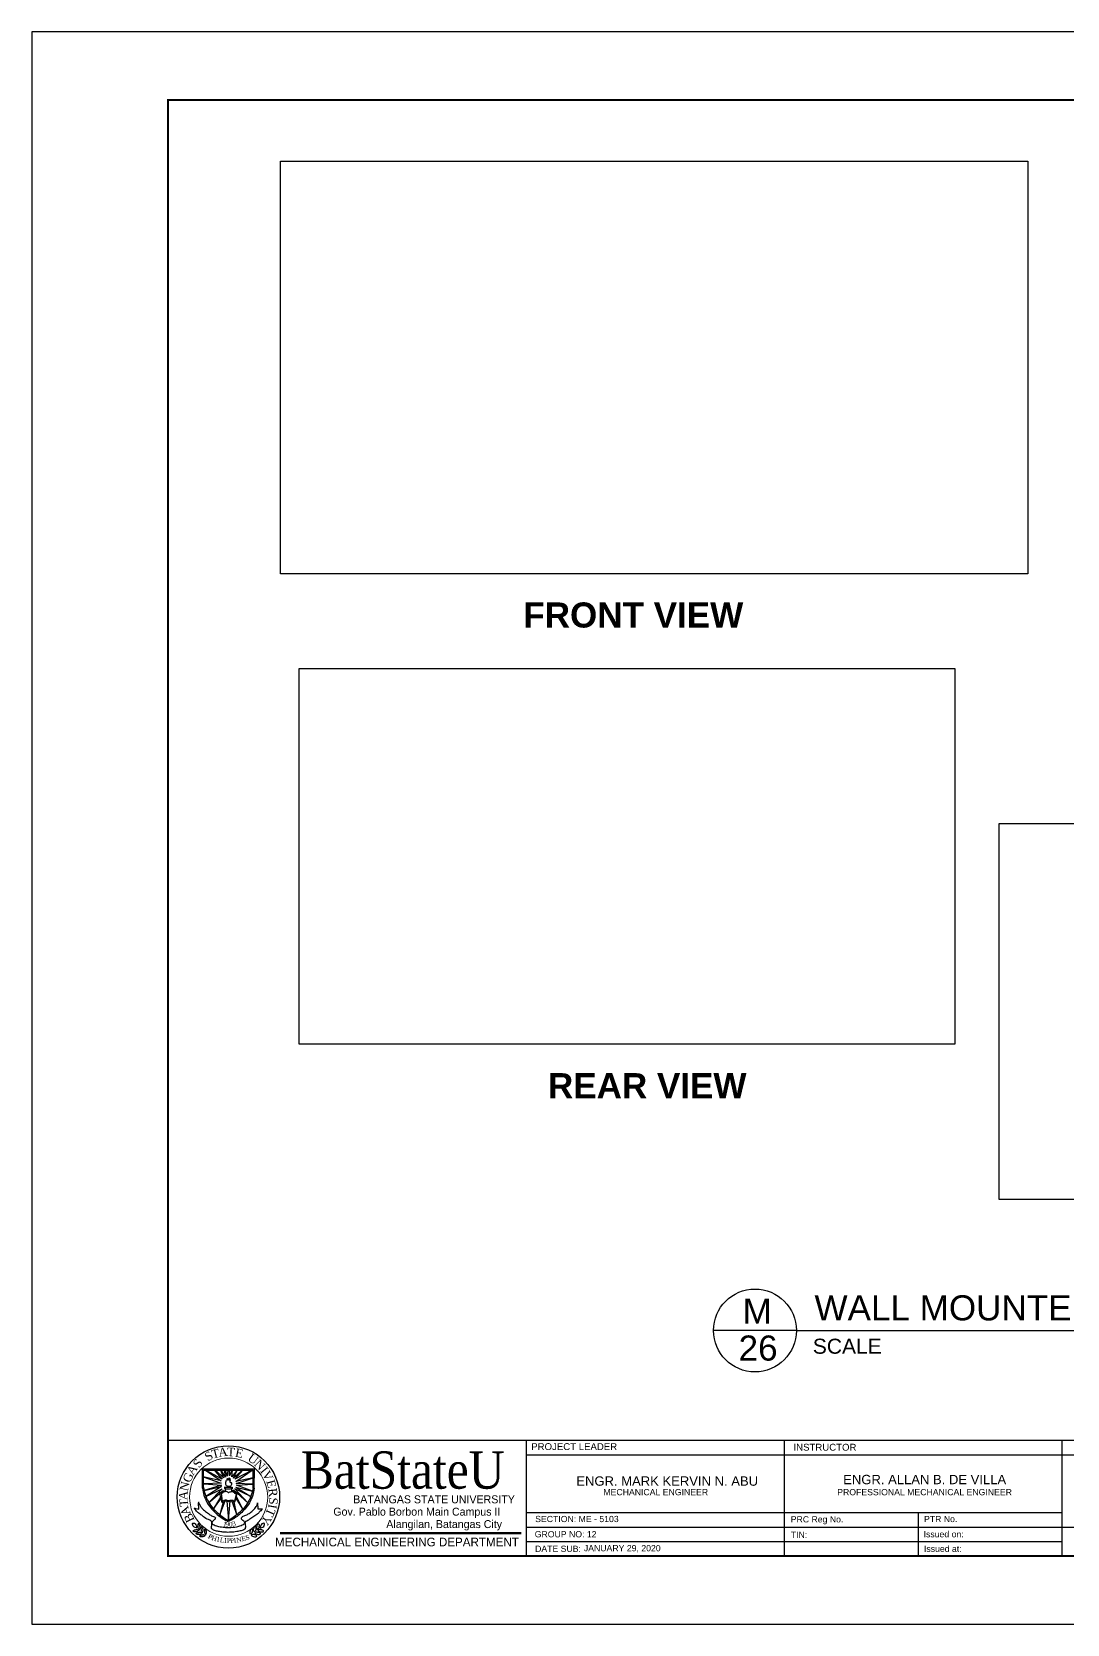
# Model space of a CAD drawing. Header units: inches. Extents: x 57.1 to 75, y 29.6 to 42.3.
# Drawn here: x 57.06 to 65.32, y 29.58 to 42.27 of the extents above; entities that cross this region are included whole.
import ezdxf
from ezdxf.enums import TextEntityAlignment as Align

# ---------------------------------------------------------------- set-up
doc = ezdxf.new("R2010")
doc.units = ezdxf.units.IN
doc.header["$MEASUREMENT"] = 0
doc.layers.add('.1', color=1, linetype='Continuous')
doc.layers.add('template', color=7, linetype='Continuous')
doc.styles.add('arial', font='arial.ttf')
doc.styles.add('CGOTHIC', font='GOTHIC.TTF')
doc.styles.add('GARAMOND', font='GARA.TTF')
picture_1 = doc.add_image_def('image1.png', size_in_pixel=(846, 467))
picture_2 = doc.add_image_def('image2.png', size_in_pixel=(421, 394))
picture_3 = doc.add_image_def('image3.png', size_in_pixel=(700, 401))

msp = doc.modelspace()

# ---------------------------------------------------------------- linework, layer by layer
at = {"layer": '.1', "color": 0}
msp.add_line((74.95767, 42.26777), (57.06194, 42.26777), dxfattribs=at)
for q in [(62.49672, 31.9187), (68.3692, 31.9187)]:
    msp.add_line((63.15726, 31.9187), q)
msp.add_circle((62.82699, 31.9187), 0.33027)
at = {"layer": 'template'}
for p, q in [((57.06194, 42.26777), (57.06194, 29.57808)), ((58.14653, 31.04338), (74.41537, 31.04338)), ((61.00303, 31.04357), (61.00303, 30.12037)), ((61.00303, 31.04338), (61.00303, 30.12037)), ((63.05971, 31.04357), (63.05971, 30.12037)), ((63.05971, 31.04338), (63.05971, 30.12037)), ((65.27524, 30.12037), (65.27524, 31.04338)), ((61.00303, 30.928), (71.20063, 30.928)), ((58.42166, 30.81694), (58.83836, 30.81616)), ((58.42166, 30.66072), (58.42166, 30.81694)), ((58.57033, 30.72034), (58.42654, 30.75162)), ((58.42654, 30.75162), (58.57033, 30.70176)), ((58.43049, 30.80557), (58.82665, 30.80557)), ((58.43049, 30.66695), (58.43049, 30.80557)), ((58.58011, 30.73402), (58.44708, 30.80557)), ((58.44708, 30.80557), (58.57033, 30.72034)), ((58.52631, 30.80557), (58.52044, 30.79952)), ((58.52044, 30.79952), (58.58011, 30.73402)), ((58.59087, 30.7438), (58.52631, 30.80557)), ((58.57131, 30.80557), (58.56642, 30.80557)), ((58.56642, 30.80557), (58.59087, 30.7438)), ((58.60554, 30.75064), (58.57131, 30.80557)), ((58.60554, 30.80557), (58.59519, 30.80234)), ((58.59519, 30.80234), (58.60554, 30.75064)), ((58.62022, 30.75846), (58.60554, 30.80557)), ((58.62413, 30.80557), (58.62022, 30.75846)), ((58.63782, 30.80557), (58.62413, 30.80557)), ((58.65543, 30.80557), (58.63782, 30.75944)), ((58.63782, 30.75944), (58.63782, 30.80557)), ((58.69847, 30.80557), (58.65543, 30.7526)), ((58.65543, 30.7526), (58.66228, 30.80557)), ((58.66228, 30.80557), (58.65543, 30.80557)), ((58.74347, 30.80557), (58.6701, 30.74282)), ((58.6701, 30.74282), (58.69847, 30.80557)), ((58.81781, 30.80557), (58.68086, 30.73305)), ((58.68086, 30.73305), (58.74347, 30.80557)), ((58.68771, 30.71447), (58.81781, 30.80557)), ((58.82665, 30.74478), (58.68771, 30.71447)), ((58.69162, 30.69981), (58.82665, 30.74478)), ((58.82665, 30.66577), (58.82665, 30.80557)), ((58.83549, 30.66072), (58.83836, 30.81616)), ((58.57424, 30.68612), (58.43524, 30.64385)), ((58.43524, 30.64385), (58.57522, 30.67439)), ((58.57033, 30.70176), (58.43534, 30.6959)), ((58.43534, 30.6959), (58.57424, 30.68612)), ((58.57522, 30.67439), (58.44866, 30.59665)), ((58.44866, 30.59665), (58.58011, 30.65679)), ((58.58011, 30.65679), (58.47265, 30.54699)), ((58.47265, 30.54699), (58.58989, 30.64506)), ((58.56544, 30.59032), (58.50928, 30.49739)), ((58.55929, 30.61947), (58.57324, 30.5554)), ((58.5701, 30.6181), (58.58056, 30.55854)), ((58.60366, 30.65816), (58.60366, 30.63998)), ((58.65401, 30.65599), (58.65401, 30.63781)), ((58.78316, 30.54478), (58.66913, 30.648)), ((58.69192, 30.61288), (58.67728, 30.55749)), ((58.80811, 30.59565), (58.68086, 30.65679)), ((58.68086, 30.65679), (58.78316, 30.54478)), ((58.68303, 30.55436), (58.70011, 30.61995)), ((58.68771, 30.66852), (58.80811, 30.59565)), ((58.68771, 30.66852), (58.82062, 30.63813)), ((58.82665, 30.69394), (58.69162, 30.69981)), ((58.69358, 30.68612), (58.82665, 30.69394)), ((58.82062, 30.63813), (58.69358, 30.68612)), ((58.74342, 30.49253), (58.69456, 30.59423)), ((58.35908, 30.50235), (58.39223, 30.49547)), ((58.39223, 30.49547), (58.39032, 30.54516)), ((58.50928, 30.49739), (58.5674, 30.57565)), ((58.56005, 30.4499), (58.60457, 30.56099)), ((58.58794, 30.55121), (58.56005, 30.4499)), ((58.6163, 30.55806), (58.62857, 30.40703)), ((58.62857, 30.40703), (58.64369, 30.55903)), ((58.65641, 30.55806), (58.69585, 30.44891)), ((58.69585, 30.44891), (58.67402, 30.55219)), ((58.68869, 30.58152), (58.74342, 30.49253)), ((58.86235, 30.54559), (58.86439, 30.49681)), ((58.86439, 30.49681), (58.89693, 30.49787)), ((61.00303, 30.46831), (65.27524, 30.46831)), ((64.12757, 30.46831), (64.12757, 30.12037)), ((61.00303, 30.35233), (67.39806, 30.35233)), ((61.00303, 30.23635), (62.86586, 30.23635)), ((61.00303, 30.23635), (65.27524, 30.23635)), ((63.05971, 30.23635), (64.92254, 30.23635)), ((57.06194, 29.57808), (74.95767, 29.57808))]:
    msp.add_line(p, q, dxfattribs=at)
at = {"layer": 'template', "linetype": 'Continuous', "ltscale": 0.5}
msp.add_line((63.05971, 31.04338), (63.05971, 30.12037), dxfattribs=at)
at = {"layer": 'template', "linetype": 'Continuous', "lineweight": 50}
msp.add_line((59.04141, 30.30214), (60.9631, 30.30214), dxfattribs=at)
at = {"layer": 'template', "linetype": 'Continuous', "const_width": 0.01538}
msp.add_lwpolyline([(58.14653, 30.12037), (74.41537, 30.12037), (74.41537, 41.72548), (58.14653, 41.72548)], close=True, dxfattribs=at)
at = {"layer": 'template'}
msp.add_circle((58.62931, 30.59167), 0.4079, dxfattribs=at)
at = {"layer": 'template', "lineweight": 20}
for centre, radius in [((58.62931, 30.59167), 0.4079), ((58.63077, 30.59049), 0.31151)]:
    msp.add_circle(centre, radius, dxfattribs=at)
at = {"layer": 'template', "start_tangent": (-1, 0)}
msp.add_spline([(58.62736, 30.67428), (58.61502, 30.68099), (58.60852, 30.69116), (58.60852, 30.70242), (58.60852, 30.71108), (58.61112, 30.71562), (58.61372, 30.72428), (58.61762, 30.72342), (58.61892, 30.73207), (58.62152, 30.73857), (58.62498, 30.73381), (58.6317, 30.72775), (58.63689, 30.72775), (58.63646, 30.73467), (58.63408, 30.74095), (58.63451, 30.74311), (58.64079, 30.7377), (58.64079, 30.73272), (58.64188, 30.72796), (58.64188, 30.72277), (58.63993, 30.71476), (58.64469, 30.7074), (58.65054, 30.70761), (58.65422, 30.69809), (58.65314, 30.6903), (58.64751, 30.67969), (58.64209, 30.67514), (58.63538, 30.67384), (58.62715, 30.67384), (58.62758, 30.67384)], degree=3, dxfattribs=at)
at = {"layer": 'template'}
for points in [[(58.42166, 30.66072), (58.43434, 30.60659), (58.46075, 30.54598), (58.49694, 30.49514), (58.56933, 30.42964), (58.61824, 30.40129), (58.62802, 30.39836)], [(58.43049, 30.66695), (58.44318, 30.61282), (58.46959, 30.55221), (58.50578, 30.50137), (58.57816, 30.43587), (58.62707, 30.40752), (58.63685, 30.40459)], [(58.55929, 30.61947), (58.55913, 30.62643), (58.5694, 30.62792), (58.58057, 30.63218), (58.59416, 30.63897), (58.60366, 30.63998), (58.60366, 30.6442)], [(58.82665, 30.66695), (58.81397, 30.61282), (58.78756, 30.55221), (58.75136, 30.50137), (58.67898, 30.43587), (58.63007, 30.40752), (58.62029, 30.40459)], [(58.83549, 30.66072), (58.8228, 30.60659), (58.79639, 30.54598), (58.7602, 30.49514), (58.68781, 30.42964), (58.6389, 30.40129), (58.62912, 30.39836)], [(58.6999, 30.61914), (58.69768, 30.62696), (58.6867, 30.62434), (58.68043, 30.62748), (58.67572, 30.63323), (58.66893, 30.63741), (58.66318, 30.64159), (58.65401, 30.64159)], [(58.57324, 30.5554), (58.58213, 30.54901), (58.59154, 30.55121), (58.59781, 30.5579), (58.60457, 30.56099), (58.61402, 30.56099), (58.62134, 30.55946), (58.62866, 30.55581), (58.64068, 30.55842), (58.648, 30.56051), (58.65641, 30.55806), (58.67402, 30.55219), (58.68303, 30.55436)], [(58.58056, 30.55854), (58.59049, 30.55854), (58.59206, 30.56272), (58.59886, 30.56637), (58.61036, 30.56899), (58.62134, 30.56376), (58.62814, 30.56272), (58.63702, 30.56324), (58.64382, 30.56637), (58.65375, 30.56742), (58.66003, 30.5669), (58.66578, 30.56272), (58.66892, 30.5601), (58.67728, 30.55749)], [(58.3738, 30.34572), (58.35417, 30.35274), (58.34508, 30.3668), (58.34391, 30.38056), (58.34567, 30.38291), (58.35768, 30.38174), (58.3697, 30.3709), (58.37439, 30.36036), (58.37585, 30.3504), (58.37585, 30.34542), (58.37468, 30.34542), (58.37204, 30.34806), (58.37175, 30.34806)], [(58.39287, 30.32568), (58.38176, 30.31726), (58.36593, 30.31392), (58.35613, 30.31429), (58.34826, 30.3191), (58.34798, 30.32225), (58.35562, 30.32708), (58.36318, 30.32994), (58.37246, 30.33136), (58.37604, 30.3324), (58.38304, 30.33057), (58.39227, 30.32551), (58.39262, 30.32431)], [(58.39778, 30.33224), (58.40275, 30.34526), (58.40151, 30.36139), (58.3984, 30.3707), (58.39157, 30.3769), (58.38847, 30.37628), (58.38598, 30.3676), (58.38536, 30.35953), (58.38661, 30.35023), (58.38661, 30.3465), (58.39033, 30.3403), (58.39778, 30.33286), (58.39902, 30.33286)], [(58.42269, 30.31086), (58.42766, 30.32389), (58.42642, 30.34001), (58.42331, 30.34932), (58.41648, 30.35552), (58.41338, 30.3549), (58.4109, 30.34622), (58.41027, 30.33815), (58.41152, 30.32885), (58.41152, 30.32513), (58.41524, 30.31892), (58.42269, 30.31148), (58.42393, 30.31148)], [(58.44995, 30.29153), (58.45491, 30.30456), (58.45367, 30.32069), (58.45057, 30.32999), (58.44374, 30.3362), (58.44063, 30.33558), (58.43815, 30.32689), (58.43753, 30.31883), (58.43877, 30.30952), (58.43877, 30.3058), (58.4425, 30.2996), (58.44995, 30.29215), (58.45119, 30.29215)], [(58.80647, 30.29452), (58.80205, 30.30775), (58.80397, 30.32381), (58.80746, 30.33298), (58.81454, 30.33889), (58.81762, 30.33814), (58.81974, 30.32936), (58.82002, 30.32128), (58.81839, 30.31203), (58.81823, 30.30831), (58.81425, 30.30227), (58.8065, 30.29514), (58.80526, 30.2952)], [(58.83451, 30.31269), (58.83009, 30.32592), (58.83201, 30.34198), (58.8355, 30.35115), (58.84258, 30.35706), (58.84566, 30.35631), (58.84778, 30.34753), (58.84806, 30.33945), (58.84643, 30.3302), (58.84627, 30.32648), (58.84229, 30.32044), (58.83454, 30.31331), (58.8333, 30.31337)], [(58.86029, 30.33301), (58.85588, 30.34623), (58.85779, 30.3623), (58.86128, 30.37147), (58.86836, 30.37738), (58.87144, 30.37663), (58.87356, 30.36785), (58.87384, 30.35976), (58.87221, 30.35052), (58.87206, 30.3468), (58.86807, 30.34076), (58.86032, 30.33363), (58.85908, 30.33368)], [(58.86493, 30.32626), (58.87568, 30.31738), (58.89135, 30.31338), (58.90116, 30.31334), (58.90923, 30.31782), (58.90963, 30.32096), (58.9022, 30.32609), (58.89476, 30.32927), (58.88555, 30.33107), (58.88203, 30.33227), (58.87496, 30.33073), (58.86552, 30.32606), (58.86512, 30.32488)], [(58.88481, 30.34548), (58.90473, 30.35168), (58.91439, 30.36534), (58.91614, 30.37905), (58.91448, 30.38146), (58.90242, 30.38079), (58.88997, 30.37047), (58.88484, 30.36013), (58.88296, 30.35025), (58.88275, 30.34527), (58.88392, 30.34522), (58.88667, 30.34775), (58.88696, 30.34773)], [(58.41778, 30.3043), (58.40667, 30.29588), (58.39084, 30.29254), (58.38104, 30.29291), (58.37317, 30.29772), (58.37289, 30.30088), (58.38053, 30.3057), (58.3881, 30.30856), (58.39738, 30.30998), (58.40095, 30.31102), (58.40795, 30.30919), (58.41718, 30.30413), (58.41753, 30.30294)], [(58.44503, 30.28498), (58.43392, 30.27655), (58.4181, 30.27322), (58.40829, 30.27358), (58.40042, 30.2784), (58.40015, 30.28155), (58.40778, 30.28637), (58.41535, 30.28923), (58.42463, 30.29065), (58.4282, 30.2917), (58.4352, 30.28986), (58.44444, 30.2848), (58.44479, 30.28361)], [(58.81111, 30.28777), (58.82185, 30.27889), (58.83753, 30.27489), (58.84734, 30.27485), (58.8554, 30.27933), (58.85581, 30.28247), (58.84838, 30.28761), (58.84094, 30.29078), (58.83173, 30.29259), (58.8282, 30.29378), (58.82113, 30.29224), (58.81169, 30.28757), (58.81129, 30.28639)], [(58.83915, 30.30594), (58.84989, 30.29706), (58.86557, 30.29306), (58.87538, 30.29302), (58.88344, 30.2975), (58.88385, 30.30064), (58.87642, 30.30578), (58.86898, 30.30895), (58.85977, 30.31076), (58.85624, 30.31195), (58.84917, 30.31041), (58.83973, 30.30574), (58.83933, 30.30457)]]:
    msp.add_spline(points, degree=3, dxfattribs=at)
for points, end_tangent in [([(58.5701, 30.6181), (58.5837, 30.62542), (58.59311, 30.63378), (58.60252, 30.63639), (58.61193, 30.63744), (58.62134, 30.63378), (58.625, 30.62908), (58.62866, 30.62646), (58.63389, 30.63117), (58.64591, 30.63378), (58.65741, 30.63587), (58.66996, 30.63012), (58.67833, 30.62176), (58.68878, 30.6181), (58.69192, 30.61967), (58.69192, 30.61288)], (0, -1)), ([(58.60116, 30.67072), (58.61697, 30.66985), (58.63343, 30.6692), (58.64448, 30.66942), (58.65423, 30.6705), (58.65964, 30.67007), (58.65986, 30.66487), (58.65986, 30.66054), (58.65791, 30.65665), (58.65336, 30.656), (58.64426, 30.65513), (58.62845, 30.65513), (58.60961, 30.6547), (58.60484, 30.65751), (58.59943, 30.66098), (58.60095, 30.67093), (58.60095, 30.67202)], (-1, 0))]:
    msp.add_spline(points, degree=3, dxfattribs=dict(at, end_tangent=end_tangent))
for points, knots in [([(58.89693, 30.49787), (58.89765, 30.4979), (58.90203, 30.49707), (58.87721, 30.47381), (58.86204, 30.45382), (58.83096, 30.4366), (58.80231, 30.41731), (58.78134, 30.40043), (58.75871, 30.39303), (58.76333, 30.36951), (58.76894, 30.35076), (58.75567, 30.32785), (58.72834, 30.32268), (58.6927, 30.31344), (58.64887, 30.31009), (58.60601, 30.30904), (58.56796, 30.31486), (58.5344, 30.31844), (58.51017, 30.32714), (58.49702, 30.33705), (58.49229, 30.34592), (58.49616, 30.36191), (58.49953, 30.37772), (58.49408, 30.40499), (58.4553, 30.41299), (58.42573, 30.43805), (58.39819, 30.45935), (58.37467, 30.47541), (58.36669, 30.49116), (58.35378, 30.50333), (58.35881, 30.50266), (58.36409, 30.50131)], [1.52509566, 1.52509566, 1.52509566, 1.52509566, 1.53207344, 1.58461165, 1.6335577, 1.69806939, 1.76871142, 1.82363102, 1.85615423, 1.87443349, 1.94275521, 1.95956409, 2.0138373, 2.08171566, 2.16866491, 2.25326121, 2.31812611, 2.38039581, 2.43947884, 2.45720036, 2.4700917, 2.49227239, 2.54351783, 2.56029693, 2.63925905, 2.72163109, 2.78010421, 2.83264791, 2.87108644, 2.88537242, 2.91114476, 2.91114476, 2.91114476, 2.91114476]), ([(58.39326, 30.55036), (58.38417, 30.55036), (58.40628, 30.52096), (58.41668, 30.50056), (58.44478, 30.4756), (58.47632, 30.45718), (58.49683, 30.43636), (58.52985, 30.43105), (58.52202, 30.41436), (58.51345, 30.40537), (58.50201, 30.39842), (58.49314, 30.38069), (58.52102, 30.36491), (58.55285, 30.35575), (58.59223, 30.34891), (58.62456, 30.34933), (58.66256, 30.34868), (58.70489, 30.35376), (58.74001, 30.36804), (58.75922, 30.37941), (58.75926, 30.3917), (58.74893, 30.39921), (58.74233, 30.40837), (58.7304, 30.41461), (58.73404, 30.42692), (58.74497, 30.43997), (58.7698, 30.44393), (58.79565, 30.46234), (58.82021, 30.47917), (58.83863, 30.4978), (58.84999, 30.51472), (58.85999, 30.52731), (58.86237, 30.5434), (58.86235, 30.54559)], [0, 0, 0, 0, 0.05015677, 0.09732989, 0.16941511, 0.23846923, 0.29738227, 0.34519032, 0.36160902, 0.38475292, 0.41540171, 0.43521016, 0.48008218, 0.54908588, 0.63759308, 0.69239675, 0.72818115, 0.84754613, 0.9203779, 0.94487982, 0.95929114, 0.97972207, 1.01030939, 1.0239692, 1.04625377, 1.06606424, 1.11908078, 1.17380836, 1.241086, 1.28254417, 1.31829324, 1.35059418, 1.37988475, 1.37988475, 1.37988475, 1.37988475]), ([(58.39035, 30.54925), (58.39118, 30.55022), (58.39269, 30.55088), (58.39496, 30.55084), (58.39532, 30.55084)], [3.0484676524, 3.0484676524, 3.0484676524, 3.0484676524, 3.0588690437, 3.0607909809, 3.0607909809, 3.0607909809, 3.0607909809]), ([(58.62371, 30.46694), (58.62588, 30.46659), (58.6297, 30.46598), (58.63245, 30.46625), (58.63453, 30.46688)], [0, 0, 0, 0, 0.0114553424, 0.0200747395, 0.0200747395, 0.0200747395, 0.0200747395]), ([(58.62371, 30.46321), (58.62588, 30.46287), (58.6297, 30.46226), (58.63245, 30.46253), (58.63453, 30.46316)], [0, 0, 0, 0, 0.0114553424, 0.0200747395, 0.0200747395, 0.0200747395, 0.0200747395]), ([(58.62472, 30.45442), (58.62655, 30.45471), (58.6296, 30.45514), (58.63194, 30.45499), (58.63331, 30.45465)], [0.0017854758, 0.0017854758, 0.0017854758, 0.0017854758, 0.0114553424, 0.0182365583, 0.0182365583, 0.0182365583, 0.0182365583]), ([(58.62502, 30.45075), (58.62675, 30.45101), (58.62956, 30.4514), (58.63176, 30.45127), (58.63295, 30.45101)], [0.0023117887, 0.0023117887, 0.0023117887, 0.0023117887, 0.0114553424, 0.0176246016, 0.0176246016, 0.0176246016, 0.0176246016])]:
    msp.add_open_spline(points, degree=3, knots=knots, dxfattribs=at)

# ---------------------------------------------------------------- texts
at = {"attachment_point": 1, "style": 'arial'}
for s, width, insert, char_height in [('{\\fArial|b1|i0|c0|p34;FRONT VIEW}', 2.5565789, (60.97998, 37.72053), 0.2), ('{\\fArial|b1|i0|c0|p34;REAR VIEW}', 2.5565789, (61.17644, 33.96931), 0.2), ('M', 0.2, (62.72861, 32.17233), 0.2), ('WALL MOUNTED FAN COIL DETAILS', 5.5498971, (63.30184, 32.1989), 0.2), ('26', 0.2, (62.69644, 31.87843), 0.2), ('SCALE                                                                                       NTS', 5.0445619, (63.28821, 31.85305), 0.12)]:
    msp.add_mtext_dynamic_manual_height_columns(s, width=width, gutter_width=1, heights=[0], dxfattribs=dict(at, insert=insert, char_height=char_height))
at = {"layer": 'template', "style": 'arial'}
for s, height, p in [('PROJECT LEADER', 0.0548152, (61.04333, 30.9655)), ('INSTRUCTOR', 0.054804, (63.13412, 30.96062)), ('ENGR. MARK KERVIN N. ABU', 0.0743713, (61.40283, 30.68125)), ('ENGR. ALLAN B. DE VILLA', 0.0743713, (63.53054, 30.69343)), ('MECHANICAL ENGINEER', 0.0495808, (61.61853, 30.60539)), ('PROFESSIONAL MECHANICAL ENGINEER', 0.0495808, (63.48269, 30.60539)), ('SECTION: ME - 5103', 0.0495808, (61.07475, 30.39132)), ('PRC Reg No.', 0.0495808, (63.11228, 30.38893)), ('PTR No.', 0.049581, (64.17481, 30.39132)), ('GROUP NO: 12', 0.0495808, (61.07142, 30.26999)), ('DATE SUB:', 0.049581, (61.07417, 30.15402)), ('JANUARY 29, 2020', 0.0495808, (61.46293, 30.15878)), ('TIN:', 0.049581, (63.11228, 30.26591)), ('Issued on:', 0.049581, (64.17148, 30.26999)), ('Issued at:', 0.049581, (64.17426, 30.15402))]:
    msp.add_text(s, height=height, dxfattribs=at).set_placement(p)
at = {"layer": 'template', "width": 1}
for s, height, style, p in [('BatStateU', 0.297489, 'GARAMOND', (60.01841, 30.65769)), ('BATANGAS STATE UNIVERSITY', 0.0633222, 'CGOTHIC', (60.26827, 30.54114)), ('Gov. Pablo Borbon Main Campus II', 0.0633222, 'CGOTHIC', (60.13143, 30.44287)), ('Alangilan, Batangas City', 0.0633222, 'CGOTHIC', (60.3492, 30.34389))]:
    msp.add_text(s, height=height, dxfattribs=dict(at, style=style)).set_placement(p, align=Align.CENTER)
at = {"layer": 'template', "attachment_point": 1}
for s, insert, char_height, width, rotation in [('{\\fTimes New Roman|b0|i0|c0|p18;T}', (58.48699, 30.96236), 0.0679829, 5.3490982, 14.44799), ('{\\fTimes New Roman|b0|i0|c0|p18;A}', (58.54524, 30.97984), 0.0679829, 5.3490982, 5.718517), ('{\\fTimes New Roman|b0|i0|c0|p18;T}', (58.62026, 30.9861), 0.0679829, 0.057557, 356.815034), ('{\\fTimes New Roman|b0|i0|c0|p18;E}', (58.69175, 30.98091), 0.0679829, 5.3490982, 348.690449), ('{\\fTimes New Roman|b0|i0|c0|p18;S}', (58.34018, 30.85573), 0.0679829, 5.3490982, 56.110392), ('{\\fTimes New Roman|b0|i0|c0|p18;S}', (58.43007, 30.9305), 0.0679829, 5.3490982, 33.231794), ('{\\fTimes New Roman|b0|i0|c0|p18;U}', (58.8165, 30.94332), 0.0679829, 5.3490982, 323.501255), ('{\\fTimes New Roman|b0|i0|c0|p18;N}', (58.87718, 30.89696), 0.0679829, 5.3490982, 314.135636), ('{\\fTimes New Roman|b0|i0|c0|p18;I}', (58.93129, 30.84035), 0.0679829, 5.3490982, 308.645401), ('{\\fTimes New Roman|b0|i0|c0|p18;N}', (58.2386, 30.64807), 0.0679829, 5.3490982, 77.561612), ('{\\fTimes New Roman|b0|i0|c0|p18;G}', (58.26089, 30.72706), 0.0679829, 5.3490982, 65.934744), ('{\\fTimes New Roman|b0|i0|c0|p18;A}', (58.29056, 30.7968), 0.0679829, 5.3490982, 56.110392), ('{\\fTimes New Roman|b0|i0|c0|p18;V}', (58.95498, 30.80985), 0.0679829, 5.3490982, 298.200173), ('{\\fTimes New Roman|b0|i0|c0|p18;E}', (58.99547, 30.73565), 0.0679829, 5.3490982, 285.478678), ('{\\fTimes New Roman|b0|i0|c0|p18;A}', (58.23306, 30.56975), 0.0679829, 5.3490982, 85.537049), ('{\\fTimes New Roman|b0|i0|c0|p18;R}', (59.01494, 30.66506), 0.0679829, 5.3490982, 276.199548), ('{\\fTimes New Roman|b0|i0|c0|p18;S}', (59.02346, 30.58539), 0.0679829, 5.3490982, 266.058573), ('{\\fTimes New Roman|b0|i0|c0|p18;T}', (58.24221, 30.51189), 0.0679829, 5.3490982, 94.266522), ('{\\fTimes New Roman|b0|i0|c0|p18;A}', (58.26641, 30.43391), 0.0679829, 5.3490982, 110.366728), ('{\\fTimes New Roman|b0|i0|c0|p18;B}', (58.29914, 30.37876), 0.0679829, 5.3490982, 115.184082), ('{\\fTimes New Roman|b0|i0|c0|p18;T}', (59.00748, 30.48263), 0.0679829, 5.3490982, 245.977986), ('{\\fTimes New Roman|b0|i0|c0|p18;I}', (59.01595, 30.52668), 0.0679829, 5.3490982, 259.810801), ('{\\fTimes New Roman|b0|i0|c0|p18;1}', (58.59063, 30.39766), 0.0380704, 5.3490982, 350.696744), ('{\\fTimes New Roman|b0|i0|c0|p18;9}', (58.60535, 30.39375), 0.0380704, 5.3490982, 359.89652), ('{\\fTimes New Roman|b0|i0|c0|p18;0}', (58.63358, 30.39296), 0.0380704, 5.3490982, 359.89652), ('{\\fTimes New Roman|b0|i0|c0|p18;3}', (58.65416, 30.39341), 0.0380704, 5.3490982, 14.572685), ('{\\fTimes New Roman|b0|i0|c0|p18;Y}', (58.98035, 30.41924), 0.0679829, 5.3490982, 237.493978), ('{\\fTimes New Roman|b0|i0|c0|p18;P}', (58.47854, 30.29963), 0.0380704, 5.3490982, 333.244975), ('{\\fTimes New Roman|b0|i0|c0|p18;P}', (58.4796, 30.29963), 0.0380704, 5.3490982, 333.244975), ('{\\fTimes New Roman|b0|i0|c0|p18;H}', (58.50237, 30.28617), 0.0380704, 5.3490982, 342.36893), ('{\\fTimes New Roman|b0|i0|c0|p18;I}', (58.54116, 30.27358), 0.0380704, 5.3490982, 350.744632), ('{\\fTimes New Roman|b0|i0|c0|p18;L}', (58.56463, 30.27009), 0.0380704, 5.3490982, 350.696744), ('{\\fTimes New Roman|b0|i0|c0|p18;I}', (58.59637, 30.26413), 0.0380704, 5.3490982, 357.832532), ('{\\fTimes New Roman|b0|i0|c0|p18;P}', (58.61548, 30.26237), 0.0380704, 5.3490982, 359.89652), ('{\\fTimes New Roman|b0|i0|c0|p18;P}', (58.63951, 30.26113), 0.0380704, 5.3490982, 7.516181), ('{\\fTimes New Roman|b0|i0|c0|p18;I}', (58.66862, 30.26251), 0.0380704, 5.3490982, 9.039112), ('{\\fTimes New Roman|b0|i0|c0|p18;N}', (58.68824, 30.26423), 0.0380704, 5.3490982, 12.924469), ('{\\fTimes New Roman|b0|i0|c0|p18;E}', (58.7284, 30.27437), 0.0380704, 5.3490982, 14.572685), ('{\\fTimes New Roman|b0|i0|c0|p18;S}', (58.76068, 30.28367), 0.0380704, 5.3490982, 14.572685)]:
    msp.add_mtext(s, dxfattribs=dict(at, insert=insert, char_height=char_height, width=width, rotation=rotation))
at = {"layer": 'template', "linetype": 'Continuous', "lineweight": 0, "insert": (59.00073, 30.26726), "char_height": 0.0692257, "width": 2.1973377, "attachment_point": 1}
msp.add_mtext('{\\fCentury Gothic|b0|i0|c0|p34;\\C7;MECHANICAL ENGINEERING DEPARTMENT}', dxfattribs=at)

# ---------------------------------------------------------------- pictures from other files: only their frames are drawn
image = msp.add_image(picture_1, insert=(59.0436, 37.94811), size_in_units=(5.95829, 3.28903))
image.dxf.flags = 7
image = msp.add_image(picture_3, insert=(59.19376, 34.20054), size_in_units=(5.2258, 2.99364))
image.dxf.flags = 7
image = msp.add_image(picture_2, insert=(64.77333, 32.96255), size_in_units=(3.20225, 2.99688))
image.dxf.flags = 7

doc.saveas('drawing.dxf')
